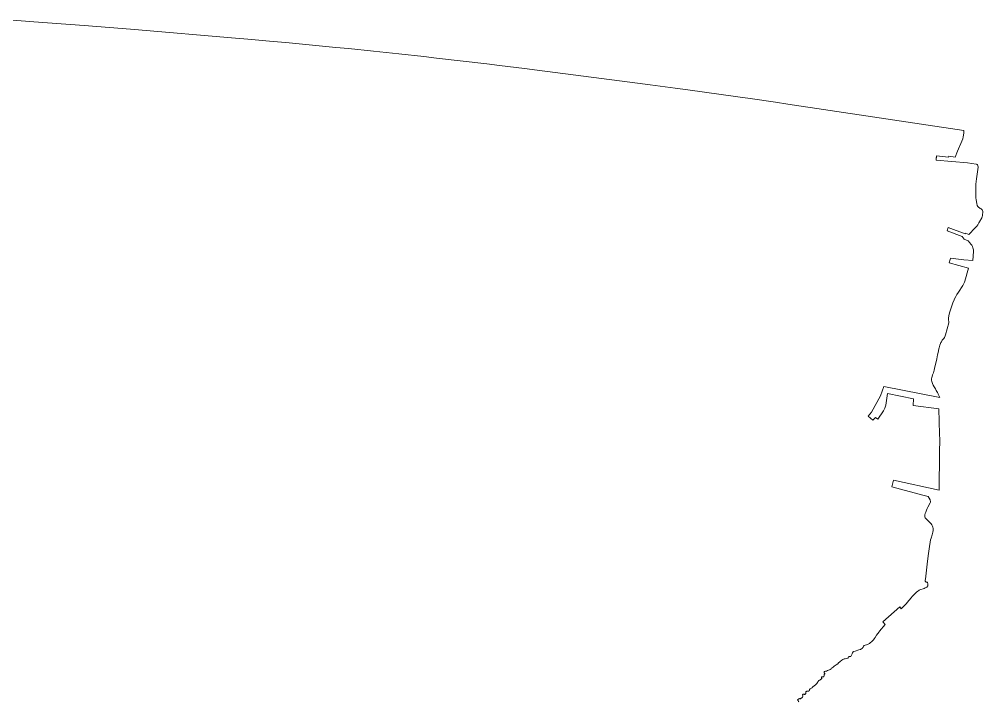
# Model space of a CAD drawing. Header units: metres. Extents: x 3 to 1027712, y 40 to 4430649.
# Drawn here: x 1022864.3 to 1023281.1, y 4430340.4 to 4430635.9 of the extents above; entities that cross this region are included whole.
import ezdxf

# ---------------------------------------------------------------- set-up
doc = ezdxf.new("R2010")
doc.units = ezdxf.units.M
doc.header["$MEASUREMENT"] = 0
doc.layers.add('RN_LIC_5_km', color=7, linetype='Continuous', lineweight=9, true_color=0xe5f2bf)
doc.layers.add('RN_ZEPA_5_km', color=7, linetype='Continuous', lineweight=9, true_color=0xc2d3f2)

msp = doc.modelspace()

# ---------------------------------------------------------------- linework, layer by layer
at = {"layer": 'RN_LIC_5_km'}
msp.add_lwpolyline([(1022854.23, 4430635.91), (1022865.14, 4430635.17), (1022870.6, 4430634.78), (1022892.41, 4430633.18), (1022897.85, 4430632.76), (1022908.76, 4430631.9), (1022914.21, 4430631.46), (1022957.79, 4430627.78), (1022963.23, 4430627.3), (1022974.11, 4430626.32), (1022979.55, 4430625.82), (1023001.3, 4430623.74), (1023006.72, 4430623.21), (1023017.57, 4430622.12), (1023022.96, 4430621.56), (1023028.44, 4430620.96), (1023039.35, 4430619.74), (1023044.8, 4430619.11), (1023066.57, 4430616.55), (1023072.01, 4430615.9), (1023082.89, 4430614.56), (1023088.33, 4430613.88), (1023131.75, 4430608.29), (1023137.18, 4430607.58), (1023148.03, 4430606.12), (1023153.45, 4430605.38), (1023175.13, 4430602.35), (1023180.55, 4430601.58), (1023191.38, 4430600), (1023196.79, 4430599.2), (1023272.98, 4430587.71), (1023272.98, 4430587.71), (1023272.91, 4430586.71), (1023272.78, 4430585.71), (1023272.63, 4430584.94), (1023272.43, 4430584.17), (1023272.03, 4430583.06), (1023270.24, 4430578.82), (1023269.14, 4430576.26), (1023266.38, 4430576.59), (1023266.33, 4430576.14), (1023261.11, 4430576.78), (1023260.9, 4430574.92), (1023274.44, 4430573.71), (1023278.27, 4430573.23), (1023278.42, 4430573.18), (1023278.62, 4430573.06), (1023278.78, 4430572.88), (1023278.94, 4430572.61), (1023279.01, 4430572.38), (1023279.07, 4430572.05), (1023279.06, 4430571.88), (1023278.48, 4430567.88), (1023278.33, 4430566.89), (1023278.22, 4430565.71), (1023278.15, 4430564.48), (1023278.07, 4430561.84), (1023278.04, 4430560.23), (1023278.05, 4430559.56), (1023278.12, 4430558.62), (1023278.26, 4430557.67), (1023278.54, 4430556.21), (1023278.75, 4430555.28), (1023278.76, 4430555.19), (1023278.88, 4430554.95), (1023279.06, 4430554.74), (1023280.03, 4430554.04), (1023280.45, 4430553.77), (1023280.73, 4430553.53), (1023280.88, 4430553.34), (1023281.01, 4430553.06), (1023281.07, 4430552.66), (1023281.09, 4430552.13), (1023281.06, 4430551.58), (1023280.99, 4430551.01), (1023280.81, 4430550.33), (1023280.66, 4430549.89), (1023280.32, 4430549.17), (1023280.16, 4430548.91), (1023279.47, 4430547.76), (1023278.94, 4430546.96), (1023278.51, 4430546.38), (1023277.8, 4430545.57), (1023275.01, 4430542.73), (1023273.66, 4430543.23), (1023273.55, 4430542.96), (1023266.21, 4430545.78), (1023265.69, 4430544.31), (1023272.24, 4430541.84), (1023273.03, 4430540.74), (1023274.82, 4430539.92), (1023275.56, 4430539.11), (1023276.01, 4430538.55), (1023276.35, 4430538.05), (1023276.64, 4430537.52), (1023276.86, 4430536.97), (1023277, 4430536.52), (1023277.08, 4430536.05), (1023277.09, 4430535.37), (1023276.78, 4430531.52), (1023272.86, 4430531.69), (1023267.21, 4430532.53), (1023267.04, 4430531.91), (1023266.64, 4430530.41), (1023274.96, 4430528.2), (1023273.32, 4430522.53), (1023273.16, 4430522.02), (1023272.81, 4430521.2), (1023272.52, 4430520.61), (1023270.68, 4430517.8), (1023269.94, 4430516.68), (1023269.45, 4430515.91), (1023268.94, 4430514.92), (1023268.7, 4430514.4), (1023268.15, 4430513.12), (1023267.67, 4430511.82), (1023267.23, 4430510.51), (1023266.86, 4430509.18), (1023266.5, 4430507.64), (1023266.45, 4430507.4), (1023266.34, 4430506.69), (1023266.3, 4430506.07), (1023266.3, 4430505.56), (1023266.36, 4430505.06), (1023266.45, 4430504.67), (1023266.41, 4430504.53), (1023265.05, 4430499.23), (1023264.89, 4430498.79), (1023264.74, 4430498.47), (1023264.49, 4430498.07), (1023264.21, 4430497.68), (1023263.61, 4430496.91), (1023263.2, 4430496.32), (1023263.03, 4430496.01), (1023262.88, 4430495.69), (1023262.82, 4430495.54), (1023262.58, 4430494.81), (1023262.26, 4430493.69), (1023261.99, 4430492.66), (1023261.89, 4430492.26), (1023261.52, 4430490.59), (1023261.18, 4430488.91), (1023260.29, 4430484.72), (1023260.12, 4430484.05), (1023259.93, 4430483.43), (1023259.73, 4430482.89), (1023259.42, 4430482), (1023259.01, 4430480.73), (1023258.93, 4430480.37), (1023258.9, 4430480.02), (1023258.91, 4430479.75), (1023258.93, 4430479.63), (1023259.05, 4430479.13), (1023259.21, 4430478.64), (1023259.41, 4430478.16), (1023259.69, 4430477.56), (1023260.06, 4430476.84), (1023260.6, 4430475.89), (1023260.98, 4430475.2), (1023261.5, 4430474.33), (1023261.84, 4430473.68), (1023261.88, 4430473.6), (1023262.51, 4430472.1), (1023238.34, 4430476.85), (1023236.91, 4430472.86), (1023232.97, 4430465.73), (1023231.51, 4430464.06), (1023233.59, 4430462.32), (1023234.64, 4430463.54), (1023235.65, 4430462.79), (1023238.23, 4430466.35), (1023238.77, 4430467.51), (1023239.14, 4430468.86), (1023239.91, 4430473.87), (1023251.19, 4430471.59), (1023250.96, 4430468.64), (1023262.05, 4430467.2), (1023262.43, 4430456.27), (1023262.48, 4430453.93), (1023262.46, 4430448.4), (1023262.23, 4430432.09), (1023242.51, 4430436.39), (1023241.8, 4430433.46), (1023255.12, 4430429.89), (1023257.55, 4430429.24), (1023258.3, 4430427.89), (1023258.35, 4430427.79), (1023258.42, 4430427.55), (1023258.48, 4430427.2), (1023258.45, 4430426.84), (1023258.39, 4430426.6), (1023257.32, 4430424.6), (1023257.03, 4430424.1), (1023256.71, 4430423.35), (1023256.42, 4430422.52), (1023256.2, 4430421.88), (1023256.08, 4430421.4), (1023256.03, 4430421.01), (1023256.05, 4430420.64), (1023256.08, 4430420.47), (1023256.23, 4430420.12), (1023256.4, 4430419.87), (1023257.72, 4430418.51), (1023257.88, 4430418.34), (1023258.23, 4430418.06), (1023258.51, 4430417.76), (1023258.72, 4430417.48), (1023259.06, 4430416.95), (1023259.34, 4430416.4), (1023259.53, 4430415.94), (1023259.65, 4430415.49), (1023259.69, 4430415.12), (1023259.68, 4430414.55), (1023259.56, 4430413.88), (1023259.22, 4430412.67), (1023258.74, 4430411.2), (1023258.54, 4430410.53), (1023258.35, 4430409.58), (1023258.06, 4430407.63), (1023257.63, 4430404.65), (1023257.21, 4430401.24), (1023256.35, 4430393.46), (1023256.25, 4430393.07), (1023256.23, 4430392.79), (1023256.25, 4430392.69), (1023256.33, 4430392.51), (1023256.46, 4430392.37), (1023256.5, 4430392.34), (1023256.65, 4430392.27), (1023256.8, 4430392.26), (1023257.09, 4430392.2), (1023257.14, 4430392.16), (1023257.24, 4430391.93), (1023257.33, 4430391.65), (1023257.38, 4430391.32), (1023257.41, 4430390.77), (1023257.37, 4430390.62), (1023257.26, 4430390.4), (1023257.08, 4430390.19), (1023256.87, 4430390.02), (1023256.66, 4430389.9), (1023256.19, 4430389.68), (1023255.71, 4430389.52), (1023253.9, 4430388.88), (1023253.62, 4430388.72), (1023252.81, 4430388.21), (1023252.52, 4430387.97), (1023252.47, 4430387.92), (1023251.41, 4430386.83), (1023250.47, 4430385.79), (1023250.21, 4430385.5), (1023249.16, 4430384.22), (1023248.01, 4430382.88), (1023245.87, 4430380.69), (1023245.16, 4430381.48), (1023237.91, 4430375.09), (1023238.92, 4430373.88), (1023236.41, 4430370.94), (1023236.25, 4430370.76), (1023235.17, 4430369.19), (1023234.55, 4430368.24), (1023234.09, 4430367.6), (1023233.81, 4430367.26), (1023233.36, 4430366.78), (1023232.06, 4430365.65), (1023231.87, 4430365.52), (1023230.79, 4430365.09), (1023230.24, 4430364.9), (1023229.87, 4430364.74), (1023229.52, 4430364.5), (1023229.31, 4430364.1), (1023229.23, 4430363.87), (1023229.09, 4430363.66), (1023229.02, 4430363.59), (1023228.71, 4430363.33), (1023228.43, 4430363.15), (1023228.16, 4430363.04), (1023227.43, 4430362.88), (1023225.93, 4430362.37), (1023225.24, 4430362.11), (1023225.18, 4430362.08), (1023225.04, 4430361.98), (1023224.77, 4430361.6), (1023224.56, 4430361.19), (1023224.33, 4430360.61), (1023224.21, 4430360.28), (1023224.1, 4430360.08), (1023224.03, 4430360.02), (1023223.54, 4430359.95), (1023223.28, 4430359.95), (1023223.14, 4430359.92), (1023223.01, 4430359.81), (1023222.87, 4430359.55), (1023222.85, 4430359.51), (1023222.74, 4430359.31), (1023221.97, 4430359.14), (1023221.57, 4430359.07), (1023221.11, 4430358.99), (1023220.88, 4430358.92), (1023220.58, 4430358.78), (1023220.12, 4430358.49), (1023220.07, 4430358.44), (1023219.44, 4430357.91), (1023218.6, 4430357.1), (1023218.55, 4430357.05), (1023218.28, 4430356.75), (1023218.19, 4430356.66), (1023217.31, 4430356.09), (1023216.77, 4430355.77), (1023216.32, 4430355.46), (1023215.89, 4430355.09), (1023215.71, 4430354.9), (1023215.48, 4430354.72), (1023215.04, 4430354.44), (1023214.04, 4430353.94), (1023213.95, 4430353.9), (1023213.46, 4430353.71), (1023213.27, 4430353.65), (1023213.07, 4430353.61), (1023212.75, 4430353.56), (1023212.63, 4430353.51), (1023212.49, 4430353.41), (1023212.45, 4430353.37), (1023212.44, 4430353.29), (1023212.54, 4430353.01), (1023212.71, 4430352.76), (1023212.75, 4430352.64), (1023212.75, 4430352.53), (1023212.66, 4430352.39), (1023212.52, 4430352.23), (1023212.47, 4430352.13), (1023212.46, 4430351.95), (1023212.48, 4430351.76), (1023212.45, 4430351.6), (1023212.31, 4430351.34), (1023212.26, 4430351.23), (1023212.22, 4430351.19), (1023211.8, 4430351.21), (1023211.58, 4430351.24), (1023211.44, 4430351.23), (1023211.33, 4430351.16), (1023211.28, 4430351.11), (1023211.34, 4430350.78), (1023211.42, 4430350.57), (1023211.43, 4430350.5), (1023211.44, 4430350.39), (1023211.41, 4430350.31), (1023211.22, 4430350.18), (1023210.97, 4430350.09), (1023210.56, 4430349.84), (1023210.24, 4430349.62), (1023210.09, 4430349.48), (1023209.96, 4430349.26), (1023209.81, 4430348.98), (1023209.67, 4430348.79), (1023209.32, 4430348.38), (1023208.6, 4430347.67), (1023208.35, 4430347.44), (1023208.02, 4430347.22), (1023207.68, 4430347.02), (1023207.59, 4430346.95), (1023207.45, 4430346.7), (1023207.37, 4430346.53), (1023207.34, 4430346.48), (1023206.75, 4430346.17), (1023206.45, 4430346.04), (1023206.25, 4430345.91), (1023206.19, 4430345.85), (1023206.19, 4430345.56), (1023206.21, 4430345.44), (1023206.18, 4430345.35), (1023206.09, 4430345.3), (1023206.04, 4430345.25), (1023205.86, 4430345.06), (1023205.78, 4430344.99), (1023205.68, 4430344.95), (1023205.29, 4430344.96), (1023205.08, 4430344.97), (1023204.88, 4430344.93), (1023204.74, 4430344.87), (1023204.61, 4430344.74), (1023204.58, 4430344.69), (1023204.58, 4430344.36), (1023204.61, 4430344.19), (1023204.63, 4430344.02), (1023204.62, 4430343.98), (1023204.47, 4430343.79), (1023204.27, 4430343.67), (1023204.07, 4430343.62), (1023203.94, 4430343.62), (1023203.9, 4430343.64), (1023203.79, 4430343.71), (1023203.74, 4430343.72), (1023203.57, 4430343.73), (1023203.35, 4430343.67), (1023203.23, 4430343.58), (1023203.18, 4430343.5), (1023203.23, 4430342.8), (1023203.21, 4430342.7), (1023203.13, 4430342.46), (1023203.1, 4430342.41), (1023202.84, 4430342.12), (1023202.59, 4430341.92), (1023202.27, 4430341.76), (1023202.18, 4430341.73), (1023201.97, 4430341.77), (1023201.83, 4430341.79), (1023201.55, 4430341.71), (1023201.34, 4430341.61), (1023201.1, 4430341.41), (1023201.03, 4430341.32), (1023201, 4430341.28), (1023201.12, 4430341.16), (1023201.25, 4430340.93), (1023201.46, 4430340.57), (1023201.56, 4430340.34)], dxfattribs=at)
at = {"layer": 'RN_ZEPA_5_km'}
msp.add_lwpolyline([(1022854.23, 4430635.91), (1022865.14, 4430635.17), (1022870.6, 4430634.78), (1022892.41, 4430633.18), (1022897.85, 4430632.76), (1022908.76, 4430631.9), (1022914.21, 4430631.46), (1022957.79, 4430627.78), (1022963.23, 4430627.3), (1022974.11, 4430626.32), (1022979.55, 4430625.82), (1023001.3, 4430623.74), (1023006.72, 4430623.21), (1023017.57, 4430622.12), (1023022.96, 4430621.56), (1023028.44, 4430620.96), (1023039.35, 4430619.74), (1023044.8, 4430619.11), (1023066.57, 4430616.55), (1023072.01, 4430615.9), (1023082.89, 4430614.56), (1023088.33, 4430613.88), (1023131.75, 4430608.29), (1023137.18, 4430607.58), (1023148.03, 4430606.12), (1023153.45, 4430605.38), (1023175.13, 4430602.35), (1023180.55, 4430601.58), (1023191.38, 4430600), (1023196.79, 4430599.2), (1023272.98, 4430587.71), (1023272.98, 4430587.71), (1023272.91, 4430586.71), (1023272.78, 4430585.71), (1023272.63, 4430584.94), (1023272.43, 4430584.17), (1023272.03, 4430583.06), (1023270.24, 4430578.82), (1023269.14, 4430576.26), (1023266.38, 4430576.59), (1023266.33, 4430576.14), (1023261.11, 4430576.78), (1023260.97, 4430575.5), (1023260.9, 4430574.92), (1023274.44, 4430573.71), (1023278.27, 4430573.23), (1023278.42, 4430573.18), (1023278.62, 4430573.06), (1023278.78, 4430572.88), (1023278.94, 4430572.61), (1023279.01, 4430572.38), (1023279.07, 4430572.05), (1023279.06, 4430571.88), (1023278.48, 4430567.88), (1023278.33, 4430566.89), (1023278.22, 4430565.71), (1023278.15, 4430564.48), (1023278.06, 4430561.84), (1023278.04, 4430560.23), (1023278.05, 4430559.56), (1023278.12, 4430558.62), (1023278.26, 4430557.67), (1023278.53, 4430556.21), (1023278.75, 4430555.28), (1023278.76, 4430555.19), (1023278.88, 4430554.95), (1023279.06, 4430554.74), (1023280.03, 4430554.04), (1023280.45, 4430553.77), (1023280.73, 4430553.53), (1023280.88, 4430553.34), (1023281.01, 4430553.06), (1023281.07, 4430552.66), (1023281.09, 4430552.13), (1023281.06, 4430551.58), (1023280.99, 4430551.01), (1023280.81, 4430550.33), (1023280.66, 4430549.89), (1023280.32, 4430549.17), (1023280.16, 4430548.91), (1023279.47, 4430547.76), (1023278.94, 4430546.96), (1023278.51, 4430546.38), (1023277.8, 4430545.57), (1023275.01, 4430542.73), (1023273.66, 4430543.23), (1023273.55, 4430542.96), (1023266.21, 4430545.78), (1023265.69, 4430544.31), (1023272.24, 4430541.84), (1023273.03, 4430540.74), (1023274.82, 4430539.92), (1023275.56, 4430539.11), (1023276.01, 4430538.55), (1023276.35, 4430538.05), (1023276.64, 4430537.52), (1023276.86, 4430536.97), (1023277, 4430536.52), (1023277.08, 4430536.05), (1023277.09, 4430535.37), (1023276.78, 4430531.52), (1023272.86, 4430531.69), (1023267.21, 4430532.53), (1023267.04, 4430531.91), (1023266.64, 4430530.41), (1023274.96, 4430528.2), (1023273.32, 4430522.53), (1023273.16, 4430522.02), (1023272.81, 4430521.2), (1023272.52, 4430520.61), (1023270.68, 4430517.8), (1023269.93, 4430516.68), (1023269.45, 4430515.91), (1023268.94, 4430514.92), (1023268.7, 4430514.4), (1023268.15, 4430513.12), (1023267.67, 4430511.82), (1023267.23, 4430510.51), (1023266.86, 4430509.18), (1023266.5, 4430507.64), (1023266.45, 4430507.4), (1023266.34, 4430506.69), (1023266.3, 4430506.07), (1023266.3, 4430505.56), (1023266.36, 4430505.06), (1023266.45, 4430504.67), (1023266.41, 4430504.53), (1023265.05, 4430499.23), (1023264.89, 4430498.79), (1023264.74, 4430498.47), (1023264.49, 4430498.07), (1023264.21, 4430497.68), (1023263.61, 4430496.91), (1023263.2, 4430496.32), (1023263.03, 4430496.01), (1023262.88, 4430495.69), (1023262.82, 4430495.54), (1023262.58, 4430494.81), (1023262.26, 4430493.69), (1023261.99, 4430492.66), (1023261.89, 4430492.26), (1023261.52, 4430490.59), (1023261.18, 4430488.91), (1023260.29, 4430484.72), (1023260.12, 4430484.05), (1023259.93, 4430483.43), (1023259.73, 4430482.89), (1023259.42, 4430482), (1023259.01, 4430480.73), (1023258.93, 4430480.37), (1023258.9, 4430480.02), (1023258.91, 4430479.75), (1023258.93, 4430479.63), (1023259.05, 4430479.13), (1023259.21, 4430478.64), (1023259.41, 4430478.16), (1023259.69, 4430477.56), (1023260.06, 4430476.84), (1023260.6, 4430475.89), (1023260.98, 4430475.2), (1023261.5, 4430474.33), (1023261.84, 4430473.68), (1023261.88, 4430473.6), (1023262.51, 4430472.1), (1023238.34, 4430476.85), (1023236.91, 4430472.86), (1023232.97, 4430465.73), (1023231.51, 4430464.06), (1023233.59, 4430462.32), (1023234.64, 4430463.54), (1023235.65, 4430462.79), (1023238.23, 4430466.35), (1023238.77, 4430467.51), (1023239.14, 4430468.86), (1023239.91, 4430473.87), (1023251.19, 4430471.59), (1023250.96, 4430468.64), (1023262.05, 4430467.2), (1023262.43, 4430456.27), (1023262.48, 4430453.93), (1023262.46, 4430448.4), (1023262.23, 4430432.09), (1023242.51, 4430436.39), (1023241.8, 4430433.46), (1023255.12, 4430429.89), (1023257.55, 4430429.24), (1023258.3, 4430427.89), (1023258.35, 4430427.79), (1023258.42, 4430427.55), (1023258.48, 4430427.2), (1023258.45, 4430426.84), (1023258.39, 4430426.6), (1023257.32, 4430424.6), (1023257.03, 4430424.1), (1023256.71, 4430423.35), (1023256.42, 4430422.52), (1023256.2, 4430421.88), (1023256.08, 4430421.4), (1023256.03, 4430421.01), (1023256.05, 4430420.64), (1023256.08, 4430420.47), (1023256.23, 4430420.12), (1023256.39, 4430419.87), (1023257.72, 4430418.51), (1023257.88, 4430418.34), (1023258.23, 4430418.06), (1023258.51, 4430417.76), (1023258.72, 4430417.48), (1023259.06, 4430416.95), (1023259.34, 4430416.4), (1023259.53, 4430415.94), (1023259.65, 4430415.49), (1023259.69, 4430415.12), (1023259.68, 4430414.55), (1023259.56, 4430413.88), (1023259.22, 4430412.67), (1023258.74, 4430411.2), (1023258.54, 4430410.53), (1023258.35, 4430409.58), (1023258.05, 4430407.63), (1023257.63, 4430404.65), (1023257.21, 4430401.24), (1023256.35, 4430393.46), (1023256.25, 4430393.07), (1023256.23, 4430392.79), (1023256.25, 4430392.69), (1023256.33, 4430392.51), (1023256.46, 4430392.37), (1023256.5, 4430392.34), (1023256.65, 4430392.27), (1023256.8, 4430392.26), (1023257.09, 4430392.2), (1023257.14, 4430392.16), (1023257.24, 4430391.93), (1023257.33, 4430391.65), (1023257.38, 4430391.32), (1023257.41, 4430390.77), (1023257.37, 4430390.62), (1023257.25, 4430390.4), (1023257.08, 4430390.19), (1023256.87, 4430390.02), (1023256.66, 4430389.9), (1023256.19, 4430389.68), (1023255.7, 4430389.52), (1023253.9, 4430388.88), (1023253.62, 4430388.72), (1023252.81, 4430388.21), (1023252.52, 4430387.97), (1023252.47, 4430387.92), (1023251.41, 4430386.83), (1023250.47, 4430385.79), (1023250.21, 4430385.5), (1023249.16, 4430384.22), (1023248.01, 4430382.88), (1023245.87, 4430380.69), (1023245.16, 4430381.48), (1023237.91, 4430375.09), (1023238.92, 4430373.88), (1023236.41, 4430370.94), (1023236.25, 4430370.76), (1023235.17, 4430369.19), (1023234.55, 4430368.24), (1023234.09, 4430367.6), (1023233.81, 4430367.26), (1023233.36, 4430366.78), (1023232.06, 4430365.65), (1023231.87, 4430365.52), (1023230.79, 4430365.09), (1023230.24, 4430364.9), (1023229.87, 4430364.74), (1023229.52, 4430364.5), (1023229.31, 4430364.1), (1023229.23, 4430363.87), (1023229.09, 4430363.66), (1023229.02, 4430363.59), (1023228.71, 4430363.33), (1023228.43, 4430363.15), (1023228.16, 4430363.04), (1023227.43, 4430362.88), (1023225.93, 4430362.37), (1023225.24, 4430362.11), (1023225.18, 4430362.08), (1023225.04, 4430361.98), (1023224.77, 4430361.6), (1023224.56, 4430361.19), (1023224.33, 4430360.61), (1023224.21, 4430360.28), (1023224.1, 4430360.08), (1023224.03, 4430360.02), (1023223.54, 4430359.95), (1023223.28, 4430359.95), (1023223.14, 4430359.92), (1023223.01, 4430359.81), (1023222.87, 4430359.55), (1023222.85, 4430359.51), (1023222.74, 4430359.31), (1023221.97, 4430359.14), (1023221.57, 4430359.07), (1023221.11, 4430358.99), (1023220.88, 4430358.92), (1023220.58, 4430358.78), (1023220.12, 4430358.49), (1023220.07, 4430358.44), (1023219.44, 4430357.91), (1023218.6, 4430357.1), (1023218.55, 4430357.05), (1023218.28, 4430356.75), (1023218.19, 4430356.66), (1023217.31, 4430356.09), (1023216.77, 4430355.77), (1023216.32, 4430355.46), (1023215.89, 4430355.09), (1023215.71, 4430354.9), (1023215.48, 4430354.72), (1023215.04, 4430354.44), (1023214.03, 4430353.94), (1023213.46, 4430353.71), (1023213.27, 4430353.65), (1023213.07, 4430353.61), (1023212.75, 4430353.56), (1023212.63, 4430353.51), (1023212.49, 4430353.41), (1023212.45, 4430353.37), (1023212.44, 4430353.29), (1023212.54, 4430353.01), (1023212.71, 4430352.76), (1023212.75, 4430352.64), (1023212.75, 4430352.53), (1023212.66, 4430352.39), (1023212.52, 4430352.23), (1023212.47, 4430352.13), (1023212.46, 4430351.95), (1023212.48, 4430351.76), (1023212.45, 4430351.6), (1023212.31, 4430351.34), (1023212.26, 4430351.23), (1023212.22, 4430351.19), (1023211.79, 4430351.21), (1023211.58, 4430351.24), (1023211.44, 4430351.23), (1023211.33, 4430351.16), (1023211.28, 4430351.11), (1023211.34, 4430350.78), (1023211.42, 4430350.57), (1023211.43, 4430350.5), (1023211.44, 4430350.39), (1023211.41, 4430350.31), (1023211.22, 4430350.18), (1023210.97, 4430350.09), (1023210.56, 4430349.84), (1023210.24, 4430349.62), (1023210.09, 4430349.48), (1023209.96, 4430349.26), (1023209.81, 4430348.98), (1023209.66, 4430348.79), (1023209.32, 4430348.38), (1023208.6, 4430347.67), (1023208.35, 4430347.44), (1023208.02, 4430347.22), (1023207.68, 4430347.02), (1023207.59, 4430346.95), (1023207.45, 4430346.7), (1023207.37, 4430346.53), (1023207.34, 4430346.48), (1023206.75, 4430346.17), (1023206.45, 4430346.04), (1023206.25, 4430345.91), (1023206.19, 4430345.85), (1023206.19, 4430345.56), (1023206.21, 4430345.44), (1023206.18, 4430345.35), (1023206.09, 4430345.3), (1023206.04, 4430345.25), (1023205.86, 4430345.06), (1023205.78, 4430344.99), (1023205.68, 4430344.95), (1023205.29, 4430344.96), (1023205.07, 4430344.97), (1023204.88, 4430344.93), (1023204.74, 4430344.87), (1023204.61, 4430344.74), (1023204.58, 4430344.69), (1023204.58, 4430344.36), (1023204.63, 4430344.02), (1023204.62, 4430343.98), (1023204.47, 4430343.79), (1023204.27, 4430343.67), (1023204.07, 4430343.62), (1023203.94, 4430343.62), (1023203.9, 4430343.64), (1023203.79, 4430343.71), (1023203.74, 4430343.72), (1023203.57, 4430343.73), (1023203.35, 4430343.67), (1023203.23, 4430343.58), (1023203.18, 4430343.5), (1023203.23, 4430342.8), (1023203.21, 4430342.7), (1023203.13, 4430342.46), (1023203.1, 4430342.41), (1023202.84, 4430342.12), (1023202.59, 4430341.92), (1023202.27, 4430341.76), (1023202.18, 4430341.73), (1023201.97, 4430341.77), (1023201.83, 4430341.79), (1023201.55, 4430341.71), (1023201.34, 4430341.61), (1023201.1, 4430341.41), (1023201.03, 4430341.32), (1023201, 4430341.28), (1023201.12, 4430341.16), (1023201.25, 4430340.93), (1023201.46, 4430340.57), (1023201.56, 4430340.34)], dxfattribs=at)

doc.saveas('drawing.dxf')
